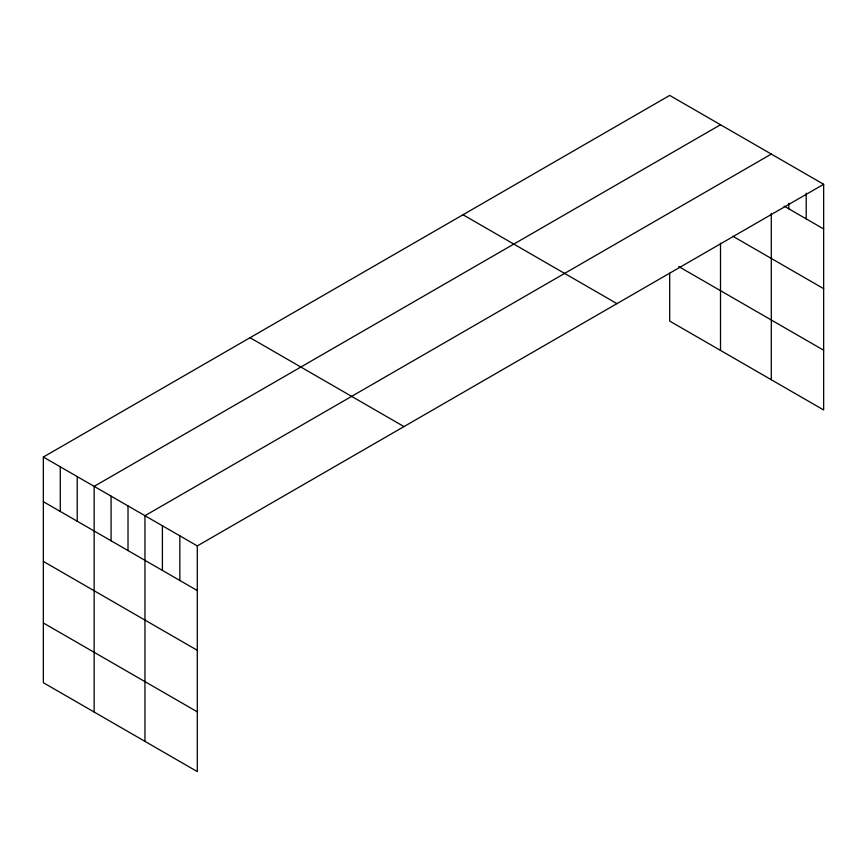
<?xml version="1.0" encoding="UTF-8"?>
<svg xmlns="http://www.w3.org/2000/svg" width="867" height="867" viewBox="0 0 867 867"><rect width="100%" height="100%" fill="white"/><g stroke="black" fill="none" stroke-linecap="round" stroke-linejoin="round"><path stroke-width="1.3" d="M823.65 184.292L197.297 545.917L197.297 771.587L43.35 682.708L43.35 457.039L669.703 95.413L823.65 184.292L823.65 409.961L669.703 321.083L669.703 273.289M771.305 213.315L771.305 379.735M720.51 124.75L94.145 486.376L94.145 712.035M771.305 154.077L144.952 515.702L144.952 741.361M784.104 206.108L823.65 228.931M732.929 236.29L823.65 288.668M678.742 266.559L823.65 350.225M463.011 214.756L616.946 303.634M250.054 337.707L403.989 426.586M43.35 457.039L197.297 545.917M43.35 501.679L197.297 590.557M43.35 561.415L197.297 650.293M43.35 622.972L197.297 711.84M806.202 193.157L806.202 218.863M788.753 203.377L788.753 208.784M720.51 243.226L720.51 350.409M179.848 535.849L179.848 580.489M162.4 525.77L162.4 570.41M128.013 505.927L128.013 550.567M111.084 496.152L111.084 540.791M77.217 476.601L77.217 521.24M60.278 466.814L60.278 511.454"/></g></svg>
